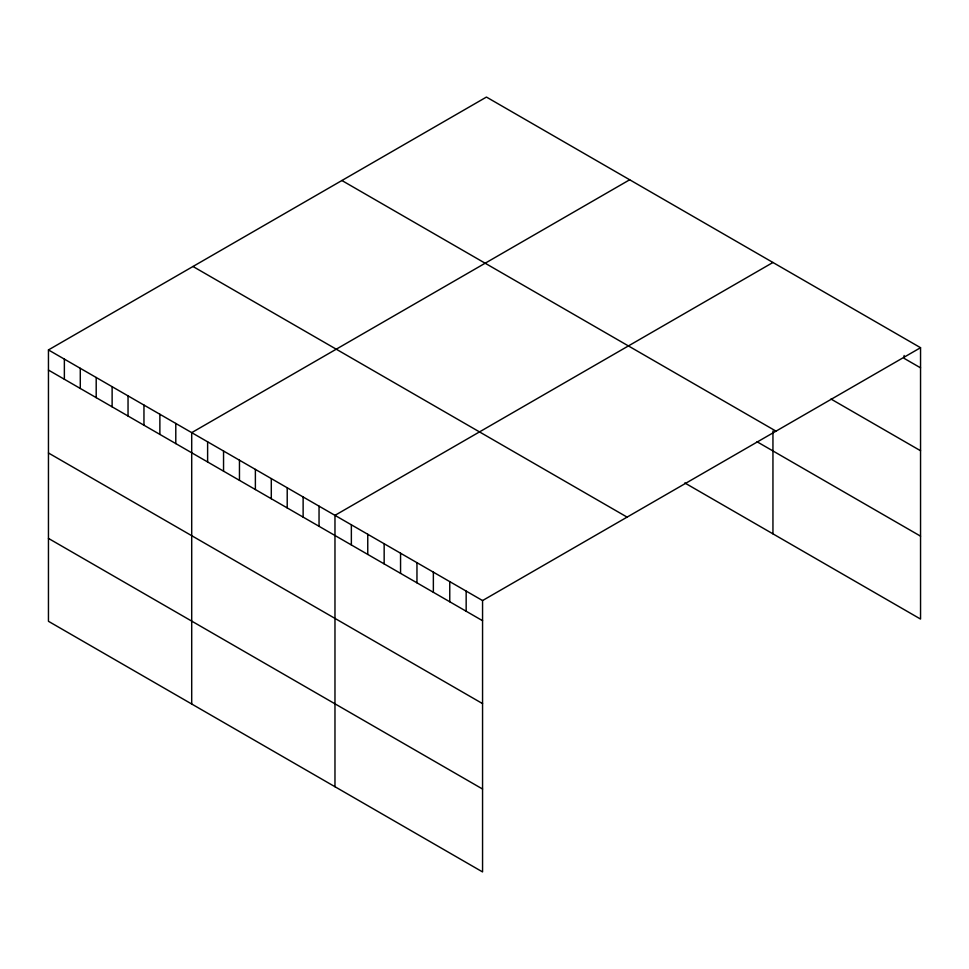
<?xml version="1.0" encoding="UTF-8"?>
<svg xmlns="http://www.w3.org/2000/svg" width="969" height="969" viewBox="0 0 969 969"><rect width="100%" height="100%" fill="white"/><g stroke="black" fill="none" stroke-linecap="round" stroke-linejoin="round"><path stroke-width="1.45" d="M920.55 347.701L482.562 600.562L482.562 871.93L48.45 621.299L48.45 349.93L486.438 97.07L920.55 347.701L920.55 619.07L684.792 482.95M629.693 179.774L191.705 432.646L191.705 704.015M772.947 262.478L334.971 515.351L334.971 786.719M920.55 367.845L904.15 358.373L904.15 355.49M830.978 399.034L920.55 450.742M341.9 180.513L776.012 431.144M757.031 441.755L920.55 536.16M192.988 266.487L627.1 517.119M48.45 349.93L482.562 600.562M48.45 370.073L482.562 620.705M48.45 452.983L482.562 703.615M48.45 538.401L482.562 789.032M772.947 431.011L772.947 533.846M466.162 591.102L466.162 611.245M449.761 581.63L449.761 601.773M433.361 572.158L433.361 592.301M416.961 562.698L416.961 582.841M400.56 553.226L400.56 573.369M384.16 543.754L384.16 563.897M367.76 534.282L367.76 554.425M351.359 524.823L351.359 544.966M319.043 506.157L319.043 526.3M303.127 496.976L303.127 517.119M287.212 487.782L287.212 507.926M271.296 478.589L271.296 498.732M255.38 469.396L255.38 489.539M239.464 460.214L239.464 480.358M223.548 451.021L223.548 471.164M207.62 441.828L207.62 461.971M175.789 423.453L175.789 443.596M159.873 414.26L159.873 434.403M143.957 405.066L143.957 425.209M128.041 395.885L128.041 416.028M112.125 386.692L112.125 406.835M96.197 377.498L96.197 397.641M80.282 368.317L80.282 388.46M64.366 359.124L64.366 379.267"/></g></svg>
